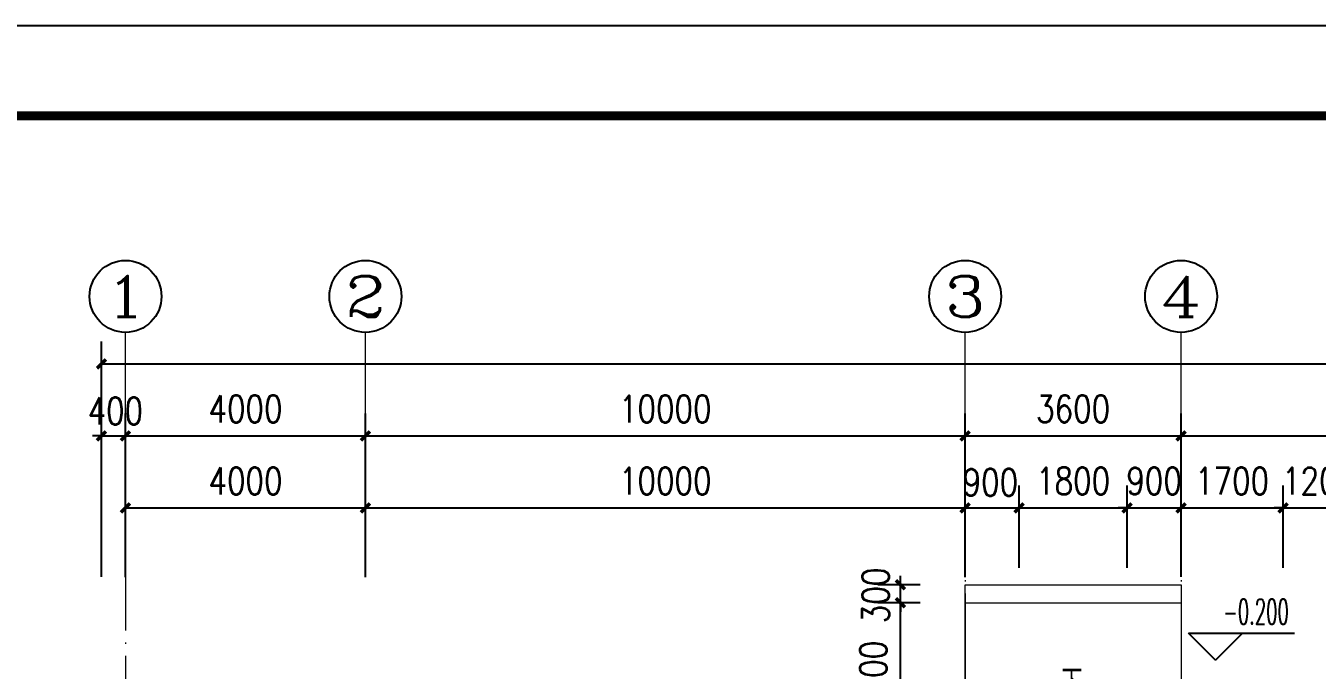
# Model space of a CAD drawing. Extents: x 1417642 to 3570900, y 124798 to 1191112.
# Drawn here: x 1438217 to 1459748, y 750811 to 761548 of the extents above; entities that cross this region are included whole.
import ezdxf
from ezdxf.enums import TextEntityAlignment as Align

# ---------------------------------------------------------------- set-up
doc = ezdxf.new("R2010")
doc.units = 0
doc.header["$LTSCALE"] = 1000
doc.header["$MEASUREMENT"] = 0
doc.linetypes.add('DOTE', pattern=[2.42, 2, -0.2, 0.02, -0.2])
doc.layers.get('0').update_dxf_attribs({"linetype": 'CONTINUOUS'})
doc.layers.get('Defpoints').update_dxf_attribs({"linetype": 'CONTINUOUS'})
for name, color, linetype in [('AXIS', 3, 'CONTINUOUS'), ('AXIS_TEXT', 7, 'CONTINUOUS'), ('DIM_ELEV', 3, 'CONTINUOUS'), ('DIM_SYMB', 3, 'CONTINUOUS'), ('DOTE', 1, 'DOTE'), ('PUB_DIM', 3, 'CONTINUOUS'), ('PUB_TEXT', 40, 'CONTINUOUS'), ('PUB_TITLE', 4, 'CONTINUOUS'), ('STAIR', 2, 'CONTINUOUS')]:
    doc.layers.add(name, color=color, linetype=linetype)
doc.styles.add('_TCH_AXIS', font='COMPLEX', dxfattribs={"bigfont": 'GBCBIG'})
doc.styles.add('_TCH_DIM', font='ROMANS', dxfattribs={"width": 0.7, "bigfont": 'Z'})
doc.styles.add('DIM_FONT', font='SIMPLEX.shx', dxfattribs={"width": 0.8})
doc.dimstyles.new('DIMN150', dxfattribs={"dimscale": 1.5, "dimtxt": 300, "dimasz": 100, "dimexe": 250, "dimexo": 300, "dimgap": 150, "dimtad": 1, "dimdec": 0, "dimzin": 0, "dimdsep": 46, "dimtxsty": 'DIM_FONT', "dimblk": 'ARCHTICK', "dimcen": 0.09, "dimdle": 1.5, "dimclrt": 7, "dimazin": 2, "dimtfac": 1, "dimtdec": 0, "dimtix": 1, "dimtmove": 2, "dimatfit": 3, "dimldrblk": 'ARCHTICK', "dimfxl": 1, "dimtolj": 1, "dimtzin": 0, "dimarcsym": 0})

# ---------------------------------------------------------------- blocks, each defined once
blk = doc.blocks.new('_ArchTick')
at = {"color": 0, "linetype": 'ByBlock', "const_width": 0.4}
blk.add_lwpolyline([(-0.5, -0.5), (0.5, 0.5)], dxfattribs=at)
blk = doc.blocks.new('*D3614')
at = {"layer": 'Defpoints', "color": 0}
for p in [(1452799, 752233), (1453579, 752233), (1453579, 751933)]:
    blk.add_point(p, dxfattribs=at)
at = {"layer": 'PUB_DIM', "color": 0, "lineweight": -2}
for p, q in [((1452799, 752233), (1452799, 752383)), ((1453129, 752233), (1452424, 752233)), ((1452799, 751933), (1452799, 752233)), ((1453129, 751933), (1452424, 751933)), ((1452799, 751933), (1452799, 751783))]:
    blk.add_line(p, q, dxfattribs=at)
at = {"layer": 'PUB_DIM', "color": 0, "lineweight": -2, "xscale": 150, "yscale": 150, "zscale": 150}
for p, rotation in [((1452799, 752233), 270), ((1452799, 751933), 90)]:
    blk.add_blockref('_ArchTick', p, dxfattribs=dict(at, rotation=rotation))
at = {"layer": 'PUB_DIM', "color": 7, "insert": (1452388, 752057), "char_height": 450, "attachment_point": 5, "rotation": 90, "style": 'DIM_FONT'}
blk.add_mtext('\\A1;300', dxfattribs=at)
blk = doc.blocks.new('*D3615')
at = {"layer": 'Defpoints', "color": 0}
for p in [(1452799, 751933), (1453579, 751933), (1453579, 749433)]:
    blk.add_point(p, dxfattribs=at)
at = {"layer": 'PUB_DIM', "color": 0, "lineweight": -2}
for p, q in [((1453129, 751933), (1452424, 751933)), ((1452799, 749431), (1452799, 751935)), ((1453129, 749433), (1452424, 749433))]:
    blk.add_line(p, q, dxfattribs=at)
at = {"layer": 'PUB_DIM', "color": 0, "lineweight": -2, "xscale": 150, "yscale": 150, "zscale": 150}
for p, rotation in [((1452799, 751933), 90), ((1452799, 749433), 270)]:
    blk.add_blockref('_ArchTick', p, dxfattribs=dict(at, rotation=rotation))
at = {"layer": 'PUB_DIM', "color": 7, "insert": (1452349, 750683), "char_height": 450, "attachment_point": 5, "rotation": 90, "style": 'DIM_FONT'}
blk.add_mtext('\\A1;2500', dxfattribs=at)
blk = doc.blocks.new('*D3741')
at = {"layer": 'Defpoints', "color": 0}
for p in [(1453879, 753515), (1443879, 751909), (1453879, 751909)]:
    blk.add_point(p, dxfattribs=at)
at = {"layer": 'PUB_DIM', "color": 0, "lineweight": -2}
for p, q in [((1443879, 752359), (1443879, 753890)), ((1453879, 752359), (1453879, 753890)), ((1443877, 753515), (1453881, 753515))]:
    blk.add_line(p, q, dxfattribs=at)
at = {"layer": 'PUB_DIM', "color": 0, "lineweight": -2, "xscale": 150, "yscale": 150, "zscale": 150, "rotation": 180}
blk.add_blockref('_ArchTick', (1443879, 753515), dxfattribs=at)
at = {"layer": 'PUB_DIM', "color": 0, "lineweight": -2, "xscale": 150, "yscale": 150, "zscale": 150}
blk.add_blockref('_ArchTick', (1453879, 753515), dxfattribs=at)
at = {"layer": 'PUB_DIM', "color": 7, "insert": (1448879, 753965), "char_height": 450, "attachment_point": 5, "style": 'DIM_FONT'}
blk.add_mtext('\\A1;10000', dxfattribs=at)
blk = doc.blocks.new('*D3742')
at = {"layer": 'Defpoints', "color": 0}
for p in [(1443879, 753515), (1439879, 751909), (1443879, 751909)]:
    blk.add_point(p, dxfattribs=at)
at = {"layer": 'PUB_DIM', "color": 0, "lineweight": -2}
for p, q in [((1439879, 752359), (1439879, 753890)), ((1443879, 752359), (1443879, 753890)), ((1439877, 753515), (1443881, 753515))]:
    blk.add_line(p, q, dxfattribs=at)
at = {"layer": 'PUB_DIM', "color": 0, "lineweight": -2, "xscale": 150, "yscale": 150, "zscale": 150, "rotation": 180}
blk.add_blockref('_ArchTick', (1439879, 753515), dxfattribs=at)
at = {"layer": 'PUB_DIM', "color": 0, "lineweight": -2, "xscale": 150, "yscale": 150, "zscale": 150}
blk.add_blockref('_ArchTick', (1443879, 753515), dxfattribs=at)
at = {"layer": 'PUB_DIM', "color": 7, "insert": (1441879, 753965), "char_height": 450, "attachment_point": 5, "style": 'DIM_FONT'}
blk.add_mtext('\\A1;4000', dxfattribs=at)
blk = doc.blocks.new('*D3743')
at = {"layer": 'Defpoints', "color": 0}
for p in [(1454779, 753515), (1453879, 752067), (1454779, 752067)]:
    blk.add_point(p, dxfattribs=at)
at = {"layer": 'PUB_DIM', "color": 0, "lineweight": -2}
for p, q in [((1453879, 752517), (1453879, 753890)), ((1454779, 752517), (1454779, 753890)), ((1453877, 753515), (1454781, 753515))]:
    blk.add_line(p, q, dxfattribs=at)
at = {"layer": 'PUB_DIM', "color": 0, "lineweight": -2, "xscale": 150, "yscale": 150, "zscale": 150, "rotation": 180}
blk.add_blockref('_ArchTick', (1453879, 753515), dxfattribs=at)
at = {"layer": 'PUB_DIM', "color": 0, "lineweight": -2, "xscale": 150, "yscale": 150, "zscale": 150}
blk.add_blockref('_ArchTick', (1454779, 753515), dxfattribs=at)
at = {"layer": 'PUB_DIM', "color": 7, "insert": (1454299, 753942), "char_height": 450, "attachment_point": 5, "style": 'DIM_FONT'}
blk.add_mtext('\\A1;900', dxfattribs=at)
blk = doc.blocks.new('*D3744')
at = {"layer": 'Defpoints', "color": 0}
for p in [(1456579, 753515), (1454779, 752067), (1456579, 752067)]:
    blk.add_point(p, dxfattribs=at)
at = {"layer": 'PUB_DIM', "color": 0, "lineweight": -2}
for p, q in [((1454779, 752517), (1454779, 753890)), ((1456579, 752517), (1456579, 753890)), ((1454777, 753515), (1456581, 753515))]:
    blk.add_line(p, q, dxfattribs=at)
at = {"layer": 'PUB_DIM', "color": 0, "lineweight": -2, "xscale": 150, "yscale": 150, "zscale": 150, "rotation": 180}
blk.add_blockref('_ArchTick', (1454779, 753515), dxfattribs=at)
at = {"layer": 'PUB_DIM', "color": 0, "lineweight": -2, "xscale": 150, "yscale": 150, "zscale": 150}
blk.add_blockref('_ArchTick', (1456579, 753515), dxfattribs=at)
at = {"layer": 'PUB_DIM', "color": 7, "insert": (1455679, 753965), "char_height": 450, "attachment_point": 5, "style": 'DIM_FONT'}
blk.add_mtext('\\A1;1800', dxfattribs=at)
blk = doc.blocks.new('*D3745')
at = {"layer": 'Defpoints', "color": 0}
for p in [(1457479, 753515), (1456579, 752067), (1457479, 752067)]:
    blk.add_point(p, dxfattribs=at)
at = {"layer": 'PUB_DIM', "color": 0, "lineweight": -2}
for p, q in [((1456579, 752517), (1456579, 753890)), ((1457479, 752517), (1457479, 753890)), ((1456579, 753515), (1456429, 753515)), ((1456579, 753515), (1457479, 753515)), ((1457479, 753515), (1457629, 753515))]:
    blk.add_line(p, q, dxfattribs=at)
at = {"layer": 'PUB_DIM', "color": 0, "lineweight": -2, "xscale": 150, "yscale": 150, "zscale": 150}
blk.add_blockref('_ArchTick', (1456579, 753515), dxfattribs=at)
at = {"layer": 'PUB_DIM', "color": 0, "lineweight": -2, "xscale": 150, "yscale": 150, "zscale": 150, "rotation": 180}
blk.add_blockref('_ArchTick', (1457479, 753515), dxfattribs=at)
at = {"layer": 'PUB_DIM', "color": 7, "insert": (1457029, 753965), "char_height": 450, "attachment_point": 5, "style": 'DIM_FONT'}
blk.add_mtext('\\A1;900', dxfattribs=at)
blk = doc.blocks.new('*D3746')
at = {"layer": 'Defpoints', "color": 0}
for p in [(1459179, 753515), (1457479, 752067), (1459179, 752067)]:
    blk.add_point(p, dxfattribs=at)
at = {"layer": 'PUB_DIM', "color": 0, "lineweight": -2}
for p, q in [((1457479, 752517), (1457479, 753890)), ((1459179, 752517), (1459179, 753890)), ((1457477, 753515), (1459181, 753515))]:
    blk.add_line(p, q, dxfattribs=at)
at = {"layer": 'PUB_DIM', "color": 0, "lineweight": -2, "xscale": 150, "yscale": 150, "zscale": 150, "rotation": 180}
blk.add_blockref('_ArchTick', (1457479, 753515), dxfattribs=at)
at = {"layer": 'PUB_DIM', "color": 0, "lineweight": -2, "xscale": 150, "yscale": 150, "zscale": 150}
blk.add_blockref('_ArchTick', (1459179, 753515), dxfattribs=at)
at = {"layer": 'PUB_DIM', "color": 7, "insert": (1458329, 753965), "char_height": 450, "attachment_point": 5, "style": 'DIM_FONT'}
blk.add_mtext('\\A1;1700', dxfattribs=at)
blk = doc.blocks.new('*D3747')
at = {"layer": 'Defpoints', "color": 0}
for p in [(1460379, 753515), (1459179, 752067), (1460379, 752067)]:
    blk.add_point(p, dxfattribs=at)
at = {"layer": 'PUB_DIM', "color": 0, "lineweight": -2}
for p, q in [((1459179, 752517), (1459179, 753890)), ((1460379, 752517), (1460379, 753890)), ((1459179, 753515), (1459029, 753515)), ((1459179, 753515), (1460379, 753515)), ((1460379, 753515), (1460529, 753515))]:
    blk.add_line(p, q, dxfattribs=at)
at = {"layer": 'PUB_DIM', "color": 0, "lineweight": -2, "xscale": 150, "yscale": 150, "zscale": 150}
blk.add_blockref('_ArchTick', (1459179, 753515), dxfattribs=at)
at = {"layer": 'PUB_DIM', "color": 0, "lineweight": -2, "xscale": 150, "yscale": 150, "zscale": 150, "rotation": 180}
blk.add_blockref('_ArchTick', (1460379, 753515), dxfattribs=at)
at = {"layer": 'PUB_DIM', "color": 7, "insert": (1459779, 753965), "char_height": 450, "attachment_point": 5, "style": 'DIM_FONT'}
blk.add_mtext('\\A1;1200', dxfattribs=at)
blk = doc.blocks.new('*D4017')
at = {"layer": 'AXIS', "color": 0, "lineweight": -2}
for p, q in [((1439479, 753351), (1439479, 756290)), ((1589079, 753351), (1589079, 756290)), ((1439477, 755915), (1589081, 755915))]:
    blk.add_line(p, q, dxfattribs=at)
at = {"layer": 'Defpoints', "color": 0}
for p in [(1589079, 755915), (1439479, 752901), (1589079, 752901)]:
    blk.add_point(p, dxfattribs=at)
at = {"layer": 'AXIS', "color": 0, "lineweight": -2, "xscale": 150, "yscale": 150, "zscale": 150, "rotation": 180}
blk.add_blockref('_ArchTick', (1439479, 755915), dxfattribs=at)
at = {"layer": 'AXIS', "color": 0, "lineweight": -2, "xscale": 150, "yscale": 150, "zscale": 150}
blk.add_blockref('_ArchTick', (1589079, 755915), dxfattribs=at)
at = {"layer": 'AXIS', "color": 7, "insert": (1514279, 756365), "char_height": 450, "attachment_point": 5, "style": 'DIM_FONT'}
blk.add_mtext('\\A1;149600', dxfattribs=at)
blk = doc.blocks.new('*D4018')
at = {"layer": 'AXIS', "color": 0, "lineweight": -2}
for p, q in [((1439479, 752367), (1439479, 755090)), ((1439879, 752367), (1439879, 755090)), ((1439479, 754715), (1439329, 754715)), ((1439479, 754715), (1439879, 754715)), ((1439879, 754715), (1440029, 754715))]:
    blk.add_line(p, q, dxfattribs=at)
at = {"layer": 'Defpoints', "color": 0}
for p in [(1439879, 754715), (1439479, 751917), (1439879, 751917)]:
    blk.add_point(p, dxfattribs=at)
at = {"layer": 'AXIS', "color": 0, "lineweight": -2, "xscale": 150, "yscale": 150, "zscale": 150}
blk.add_blockref('_ArchTick', (1439479, 754715), dxfattribs=at)
at = {"layer": 'AXIS', "color": 0, "lineweight": -2, "xscale": 150, "yscale": 150, "zscale": 150, "rotation": 180}
blk.add_blockref('_ArchTick', (1439879, 754715), dxfattribs=at)
at = {"layer": 'AXIS', "color": 7, "insert": (1439709, 755130), "char_height": 450, "attachment_point": 5, "style": 'DIM_FONT'}
blk.add_mtext('\\A1;400', dxfattribs=at)
blk = doc.blocks.new('*D4019')
at = {"layer": 'AXIS', "color": 0, "lineweight": -2}
for p, q in [((1439879, 752367), (1439879, 755090)), ((1443879, 752367), (1443879, 755090)), ((1439877, 754715), (1443881, 754715))]:
    blk.add_line(p, q, dxfattribs=at)
at = {"layer": 'Defpoints', "color": 0}
for p in [(1443879, 754715), (1439879, 751917), (1443879, 751917)]:
    blk.add_point(p, dxfattribs=at)
at = {"layer": 'AXIS', "color": 0, "lineweight": -2, "xscale": 150, "yscale": 150, "zscale": 150, "rotation": 180}
blk.add_blockref('_ArchTick', (1439879, 754715), dxfattribs=at)
at = {"layer": 'AXIS', "color": 0, "lineweight": -2, "xscale": 150, "yscale": 150, "zscale": 150}
blk.add_blockref('_ArchTick', (1443879, 754715), dxfattribs=at)
at = {"layer": 'AXIS', "color": 7, "insert": (1441879, 755165), "char_height": 450, "attachment_point": 5, "style": 'DIM_FONT'}
blk.add_mtext('\\A1;4000', dxfattribs=at)
blk = doc.blocks.new('*D4020')
at = {"layer": 'AXIS', "color": 0, "lineweight": -2}
for p, q in [((1443879, 752367), (1443879, 755090)), ((1453879, 752367), (1453879, 755090)), ((1443877, 754715), (1453881, 754715))]:
    blk.add_line(p, q, dxfattribs=at)
at = {"layer": 'Defpoints', "color": 0}
for p in [(1453879, 754715), (1443879, 751917), (1453879, 751917)]:
    blk.add_point(p, dxfattribs=at)
at = {"layer": 'AXIS', "color": 0, "lineweight": -2, "xscale": 150, "yscale": 150, "zscale": 150, "rotation": 180}
blk.add_blockref('_ArchTick', (1443879, 754715), dxfattribs=at)
at = {"layer": 'AXIS', "color": 0, "lineweight": -2, "xscale": 150, "yscale": 150, "zscale": 150}
blk.add_blockref('_ArchTick', (1453879, 754715), dxfattribs=at)
at = {"layer": 'AXIS', "color": 7, "insert": (1448879, 755165), "char_height": 450, "attachment_point": 5, "style": 'DIM_FONT'}
blk.add_mtext('\\A1;10000', dxfattribs=at)
blk = doc.blocks.new('*D4021')
at = {"layer": 'AXIS', "color": 0, "lineweight": -2}
for p, q in [((1453879, 752367), (1453879, 755090)), ((1457479, 752367), (1457479, 755090)), ((1453877, 754715), (1457481, 754715))]:
    blk.add_line(p, q, dxfattribs=at)
at = {"layer": 'Defpoints', "color": 0}
for p in [(1457479, 754715), (1453879, 751917), (1457479, 751917)]:
    blk.add_point(p, dxfattribs=at)
at = {"layer": 'AXIS', "color": 0, "lineweight": -2, "xscale": 150, "yscale": 150, "zscale": 150, "rotation": 180}
blk.add_blockref('_ArchTick', (1453879, 754715), dxfattribs=at)
at = {"layer": 'AXIS', "color": 0, "lineweight": -2, "xscale": 150, "yscale": 150, "zscale": 150}
blk.add_blockref('_ArchTick', (1457479, 754715), dxfattribs=at)
at = {"layer": 'AXIS', "color": 7, "insert": (1455679, 755165), "char_height": 450, "attachment_point": 5, "style": 'DIM_FONT'}
blk.add_mtext('\\A1;3600', dxfattribs=at)
blk = doc.blocks.new('*D4022')
at = {"layer": 'AXIS', "color": 0, "lineweight": -2}
for p, q in [((1457479, 752367), (1457479, 755090)), ((1467479, 752367), (1467479, 755090)), ((1457477, 754715), (1467481, 754715))]:
    blk.add_line(p, q, dxfattribs=at)
at = {"layer": 'Defpoints', "color": 0}
for p in [(1467479, 754715), (1457479, 751917), (1467479, 751917)]:
    blk.add_point(p, dxfattribs=at)
at = {"layer": 'AXIS', "color": 0, "lineweight": -2, "xscale": 150, "yscale": 150, "zscale": 150, "rotation": 180}
blk.add_blockref('_ArchTick', (1457479, 754715), dxfattribs=at)
at = {"layer": 'AXIS', "color": 0, "lineweight": -2, "xscale": 150, "yscale": 150, "zscale": 150}
blk.add_blockref('_ArchTick', (1467479, 754715), dxfattribs=at)
at = {"layer": 'AXIS', "color": 7, "insert": (1462479, 755165), "char_height": 450, "attachment_point": 5, "style": 'DIM_FONT'}
blk.add_mtext('\\A1;10000', dxfattribs=at)

msp = doc.modelspace()

# ---------------------------------------------------------------- linework, layer by layer
at = {"layer": 'AXIS', "lineweight": 0}
for p, q in [((1439878.8, 754611.4), (1439878.8, 756439.6, 0)), ((1443878.8, 754611.4), (1443878.8, 756439.6, 0)), ((1453878.8, 754611.4), (1453878.8, 756439.6, 0)), ((1457478.8, 754611.4), (1457478.8, 756439.6, 0))]:
    msp.add_line(p, q, dxfattribs=at)
at = {"layer": 'AXIS'}
for centre in [(1439878.8, 757039.6), (1443878.8, 757039.6), (1453878.8, 757039.6), (1457478.8, 757039.6)]:
    msp.add_circle(centre, 600, dxfattribs=at)
at = {"layer": 'DIM_ELEV'}
for p, q in [((1458052.8, 750976.2), (1457602.8, 751426.2)), ((1457602.8, 751426.2), (1459368.9, 751426.2)), ((1458052.8, 750976.2), (1458502.8, 751426.2))]:
    msp.add_line(p, q, dxfattribs=at)
at = {"layer": 'DIM_SYMB'}
msp.add_lwpolyline([(1455679.2, 750881.4, 0, 0, 0), (1455679.2, 750881.4, 0, 0, 0), (1455679.2, 751782.9, 120, 0, 0), (1455679.2, 752232.9, 0, 0, 0)], format="xyseb", dxfattribs=at)
at = {"layer": 'DOTE', "lineweight": 0, "elevation": 0}
for points in [[(1453878.8, 754509.2), (1453878.8, 643548.7)], [(1457478.8, 754509.2), (1457478.8, 643548.7)], [(1439878.8, 753470.5), (1439878.8, 643548.7)]]:
    msp.add_lwpolyline(points, dxfattribs=at)
at = {"layer": 'PUB_TITLE'}
msp.add_lwpolyline([(1417642.3, 635398.4), (1618342.3, 635398.4), (1618342.3, 761548.4), (1417642.3, 761548.4)], close=True, dxfattribs=at)
at = {"layer": 'PUB_TITLE', "const_width": 150}
msp.add_lwpolyline([(1421392.3, 636898.4), (1616842.3, 636898.4), (1616842.3, 760048.4), (1421392.3, 760048.4)], close=True, dxfattribs=at)
at = {"layer": 'STAIR', "lineweight": 0}
for p, q in [((1453878.8, 749533.2, 0), (1453878.8, 752232.9, 0)), ((1453878.8, 752232.9, 0), (1457478.8, 752232.9, 0)), ((1457478.8, 752232.9, 0), (1457478.8, 749533.2, 0)), ((1453878.8, 751932.9, 0), (1457478.8, 751932.9, 0))]:
    msp.add_line(p, q, dxfattribs=at)

# ---------------------------------------------------------------- texts
at = {"layer": 'AXIS_TEXT', "style": '_TCH_AXIS'}
for s, width, p, p2 in [('1', 2.333333, (1439539.4, 756700.2), (1440218.3, 756700.2)), ('2', 1.5, (1443539.4, 756700.2), (1444218.3, 756700.2)), ('3', 1.5, (1453539.4, 756700.2), (1454218.3, 756700.2)), ('4', 1.3125, (1457139.4, 756700.2), (1457818.3, 756700.2))]:
    msp.add_text(s, height=678.8, dxfattribs=dict(at, width=width)).set_placement(p, p2, align=Align.FIT)
at = {"layer": 'PUB_TEXT', "style": '_TCH_DIM'}
for s, height, width, p in [('-0.200', 420, 0.525, (1458179.4, 751576.4)), ('下', 525, 0.7, (1455482.9, 750302.9, 0))]:
    msp.add_text(s, height=height, dxfattribs=dict(at, width=width)).set_placement(p)

# ---------------------------------------------------------------- dimensions: what is measured, and where the dimension line sits
at = {"layer": 'AXIS'}
for p1, p2, distance, picture, middle in [((1439478.8, 752900.8), (1589078.8, 752900.8), 3013.9, '*D4017', (1514278.8, 756364.7)), ((1439878.8, 751916.9), (1443878.8, 751916.9), 2797.8, '*D4019', (1441878.8, 755164.7)), ((1443878.8, 751916.9), (1453878.8, 751916.9), 2797.8, '*D4020', (1448878.8, 755164.7)), ((1453878.8, 751916.9), (1457478.8, 751916.9), 2797.8, '*D4021', (1455678.8, 755164.7)), ((1457478.8, 751916.9), (1467478.8, 751916.9), 2797.8, '*D4022', (1462478.8, 755164.7))]:
    dim = msp.add_aligned_dim(p1=p1, p2=p2, distance=distance, dimstyle='DIMN150', dxfattribs=at)
    dim.commit()
    dim.dimension.update_dxf_attribs({"geometry": picture, "text_midpoint": middle})
dim = msp.add_linear_dim(base=(1439878.8, 754714.7), p1=(1439478.8, 751916.9), p2=(1439878.8, 751916.9), angle=0, dimstyle='DIMN150', dxfattribs=at)
dim.commit()
dim.dimension.update_dxf_attribs({"geometry": '*D4018', "text_midpoint": (1439708.8, 755130), "dimtype": 129})
at = {"layer": 'PUB_DIM'}
for p1, p2, distance, picture, middle in [((1439878.8, 751909.5), (1443878.8, 751909.5), 1605.2, '*D3742', (1441878.8, 753964.7)), ((1443878.8, 751909.5), (1453878.8, 751909.5), 1605.2, '*D3741', (1448878.8, 753964.7)), ((1454778.8, 752066.9), (1456578.8, 752066.9), 1447.8, '*D3744', (1455678.8, 753964.7)), ((1456578.8, 752066.9), (1457478.8, 752066.9), 1447.8, '*D3745', (1457028.8, 753964.7)), ((1457478.8, 752066.9), (1459178.8, 752066.9), 1447.8, '*D3746', (1458328.8, 753964.7)), ((1459178.8, 752066.9), (1460378.8, 752066.9), 1447.8, '*D3747', (1459778.8, 753964.7)), ((1453579.2, 749433.2), (1453579.2, 751932.9), 780.2, '*D3615', (1452349, 750683.1))]:
    dim = msp.add_aligned_dim(p1=p1, p2=p2, distance=distance, dimstyle='DIMN150', dxfattribs=at)
    dim.commit()
    dim.dimension.update_dxf_attribs({"geometry": picture, "text_midpoint": middle})
for base, p1, p2, angle, picture, middle in [((1454778.8, 753514.7), (1453878.8, 752066.9), (1454778.8, 752066.9), 0, '*D3743', (1454299.5, 753941.5)), ((1452799, 752232.9), (1453579.2, 751932.9), (1453579.2, 752232.9), 90, '*D3614', (1452388.1, 752056.8))]:
    dim = msp.add_linear_dim(base=base, p1=p1, p2=p2, angle=angle, dimstyle='DIMN150', dxfattribs=at)
    dim.commit()
    dim.dimension.update_dxf_attribs({"geometry": picture, "text_midpoint": middle, "dimtype": 129})

doc.saveas('drawing.dxf')
